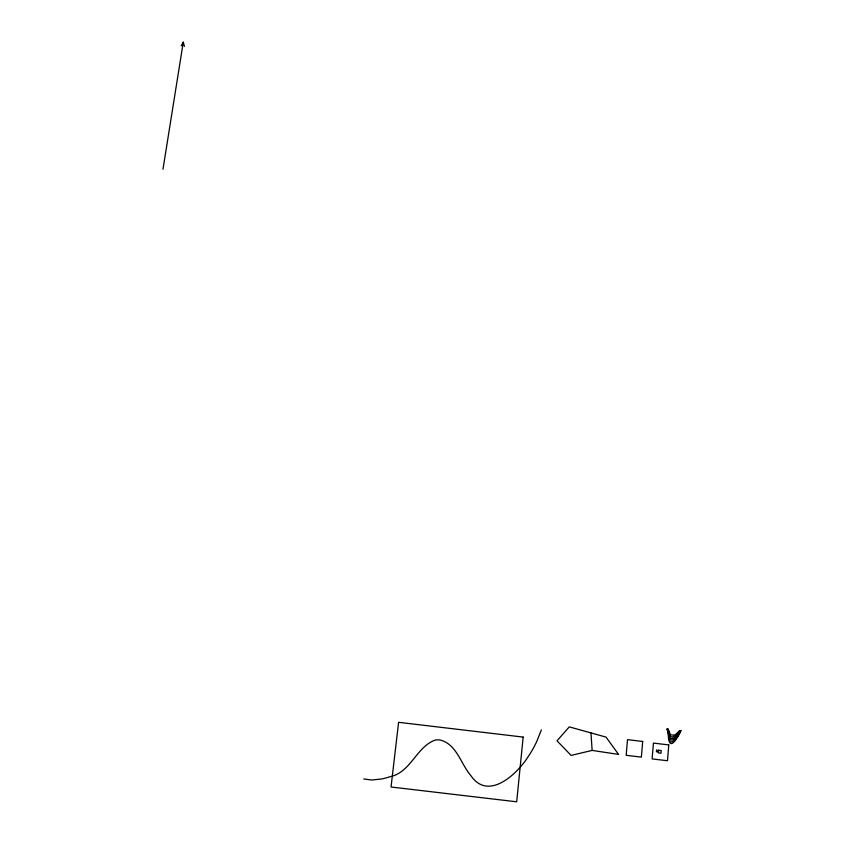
<?xml version="1.0" encoding="UTF-8"?>
<svg xmlns="http://www.w3.org/2000/svg" width="844" height="844" viewBox="0 0 844 844"><rect width="100%" height="100%" fill="white"/><g stroke="black" fill="none" stroke-linecap="round" stroke-linejoin="round"><path stroke-width="1.27" d="M162.976 169.275L183.275 42.2L184.414 46.399M541.352 729.912L536.826 741.338A110.712 108.38 86.7 0 1 528.038 756.868C517.045 774.138 488.328 801.325 470.91 775.668C460.803 764.042 456.91 744.461 440.357 740.04A15.519 15.076 89.5 0 0 435.177 740.082C416.155 746.898 410.912 772.703 389.548 776.849A64.249 62.772 -80.8 0 1 381.678 778.959L371.75 780.014L363.764 778.97M681.024 730.64C676.666 739.407 668.786 753.08 668.216 733.847A57.107 54.839 71.6 0 0 666.96 728.963M680.781 730.609C678.629 736.717 668.638 749.978 668.733 735.019A61.675 59.238 71.9 0 0 667.699 730.704L667.203 728.994M680.538 730.587C677.795 737.593 668.342 746.571 668.501 732.824A50.26 48.235 71.1 0 0 667.446 729.026M680.296 730.556C678.333 733.974 675.559 738.88 671.001 738.584A1.414 1.35 67.9 0 1 670.231 738.046L668.67 732.529A60.293 57.898 71.8 0 0 667.688 729.058M181.186 45.808L183.275 42.2M680.053 730.524L676.477 735.145L672.774 736.886A5.824 5.56 67.4 0 1 671.497 736.886L670.062 736.01L669.134 732.982A61.285 58.848 72 0 0 667.931 729.079M679.81 730.493L675.327 734.681A6.868 6.562 67.2 0 1 673.818 735.092L670.558 734.818L669.387 732.307A47.285 45.344 71 0 0 668.564 730.071L668.163 729.111M592.14 750.411L571.124 755.412L557.008 740.832L569.289 726.874L606.024 737.107L618.568 754.42L592.14 750.411L590.958 732.782M668.764 744.914L667.488 760.739L652.127 758.925L653.435 743.089L668.764 744.914M656.548 750.253L656.421 751.751L657.877 751.92L658.004 750.421L656.548 750.253M658.605 750.242L658.383 752.932L660.989 753.238L661.211 750.548L658.605 750.242M642.685 741.465L641.366 757.121L626.164 755.317L627.514 739.66L642.685 741.465M523.164 737.086L516.686 801.8L391.046 786.998L398.6 722.306L523.164 737.086"/></g></svg>
